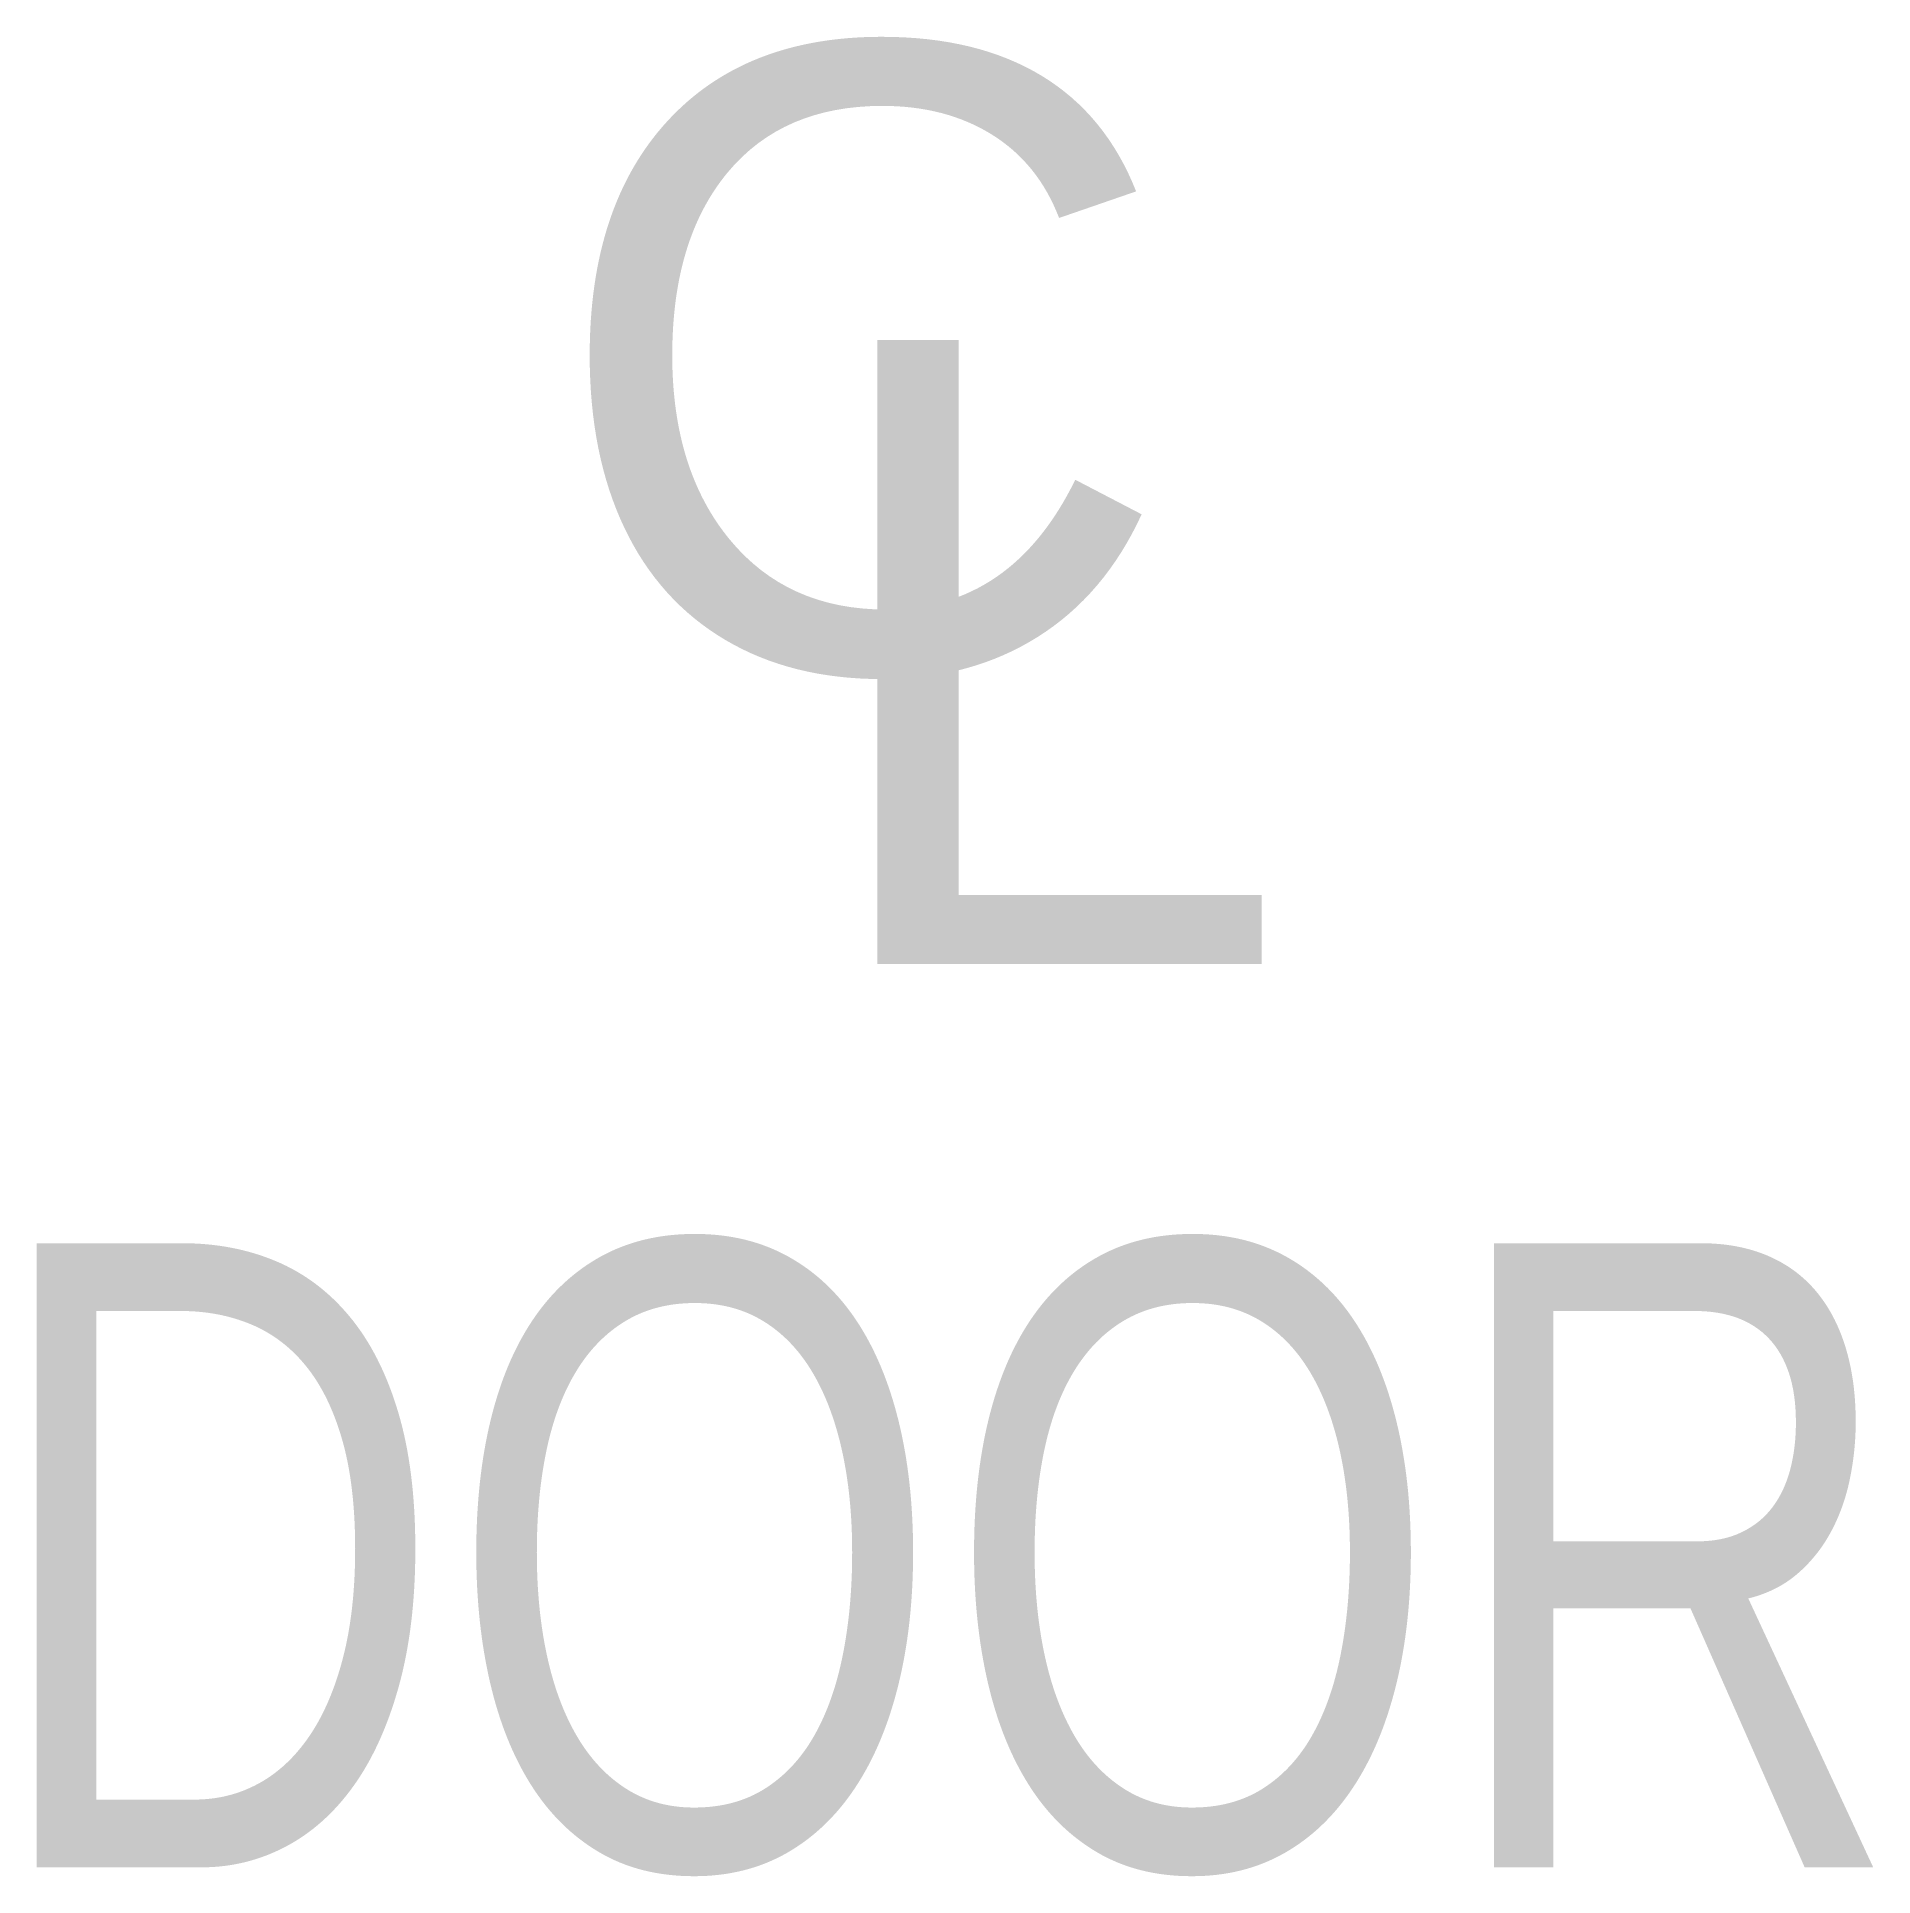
# Model space of a CAD drawing. Header units: millimetres. Extents: x -3.33 to 3.73, y 0.95 to 8.02.
import ezdxf
from ezdxf.enums import TextEntityAlignment as Align

# ---------------------------------------------------------------- set-up
doc = ezdxf.new("R2010")
doc.units = ezdxf.units.MM
doc.header["$MEASUREMENT"] = 0
doc.layers.add('0 @ 1', color=7, linetype='Continuous')
doc.styles.add('Sans', font='swiss.ttf')
doc.styles.add('SansAttr', font='swisscl.ttf')

# ---------------------------------------------------------------- blocks, each defined once
blk = doc.blocks.new('Centerline ID')
at = {"style": 'Sans'}
for s, p in [('C', (-0.1634, 6.7869)), ('L', (0.5603, 5.6558))]:
    blk.add_text(s, height=2.4, dxfattribs=at).set_placement(p, align=Align.MIDDLE)
at = {"style": 'SansAttr'}
blk.add_attdef('CENTERLINE_ID', text='', height=2.4, dxfattribs=at).set_placement((0.0054, 3.4299), align=Align.TOP_CENTER)

msp = doc.modelspace()

# ---------------------------------------------------------------- block references
at = {"layer": '0 @ 1'}
ref = msp.add_blockref('Centerline ID', (0, 0), dxfattribs=at)
ref.add_attrib('CENTERLINE_ID_001', 'DOOR', (-3.5325, 0.9827), dxfattribs={"layer": '0', "height": 2.4, "style": 'SansAttr'})

doc.saveas('drawing.dxf')
